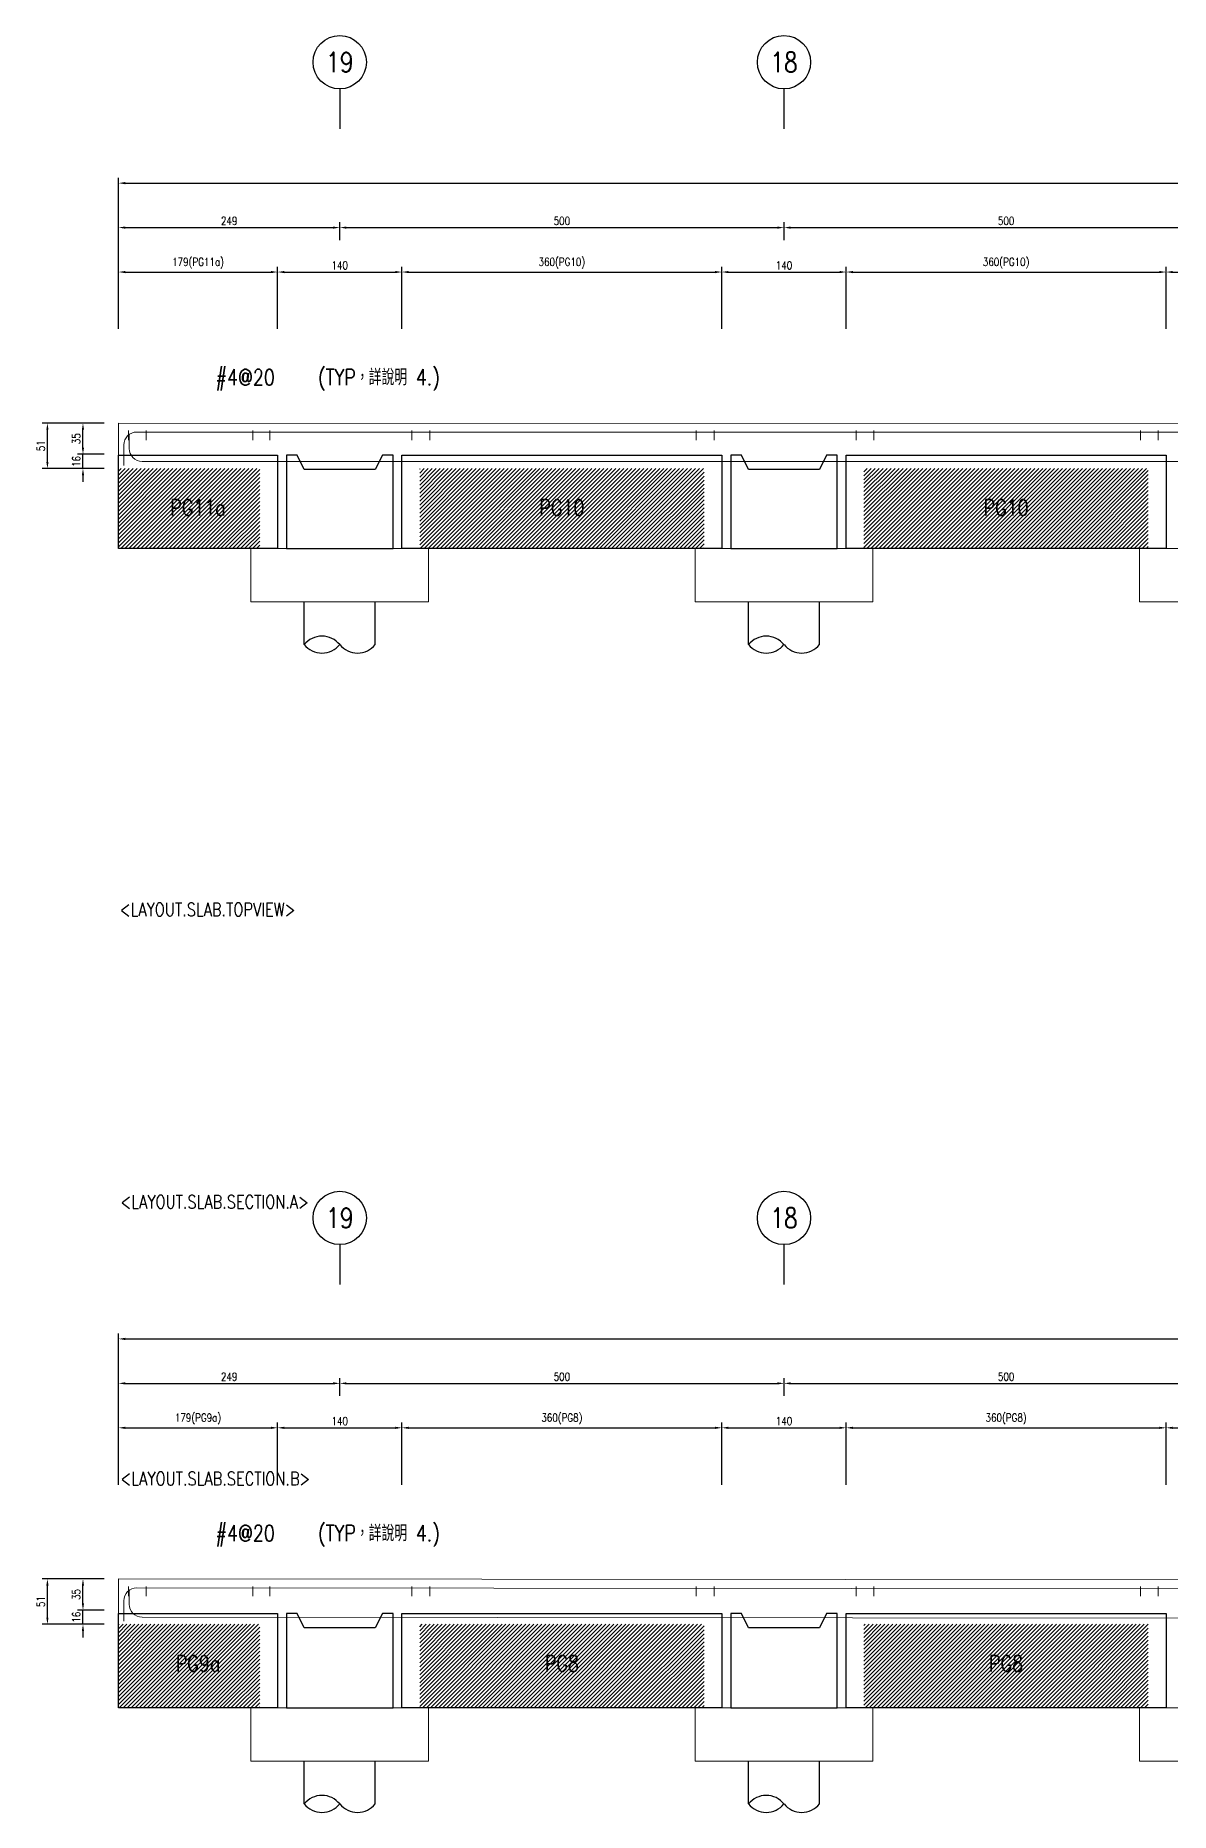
# Model space of a CAD drawing. Extents: x -4754 to 4976, y -19960 to 3841.
# Drawn here: x -359 to 919, y -10507 to -8509 of the extents above; entities that cross this region are included whole.
import ezdxf
from ezdxf.enums import TextEntityAlignment as Align

# ---------------------------------------------------------------- set-up
doc = ezdxf.new("R2010")
doc.units = 0
doc.header["$LTSCALE"] = 3
doc.layers.get('0').update_dxf_attribs({"linetype": 'CONTINUOUS'})
doc.layers.add('HB_0', color=7, linetype='CONTINUOUS', transparency=0.5)
for name, color, linetype in [('HB_DIM', 1, 'CONTINUOUS'), ('HB_TXT_CTEXT', 2, 'CONTINUOUS'), ('RCAD.PARM.Treatle', 2, 'CONTINUOUS'), ('鋼筋', 3, 'CONTINUOUS')]:
    doc.layers.add(name, color=color, linetype=linetype)
doc.styles.get("Standard").update_dxf_attribs({"font": 'ROMANS.shx', "width": 0.8, "bigfont": 'chineset.shx'})
doc.dimstyles.new('30', dxfattribs={"dimscale": 3, "dimtxt": 3, "dimasz": 2.5, "dimexe": 2, "dimexo": 2, "dimgap": 1, "dimtad": 1, "dimdsep": 46, "dimtxsty": 'Standard', "dimcen": 0, "dimclrd": 256, "dimclre": 256, "dimclrt": 2, "dimadec": 0, "dimazin": 0, "dimtfac": 1, "dimtix": 1, "dimtmove": 2, "dimatfit": 3, "dimfxl": 1, "dimtolj": 1, "dimtzin": 0, "dimarcsym": 0})

# ---------------------------------------------------------------- blocks, each defined once
blk = doc.blocks.new('pile_vertical_with_pilecap')
at = {"linetype": 'Continuous'}
for p, q in [((-40, -48.1), (-40, 0)), ((-40, -48.1), (-40, 0)), ((40, -48.1), (40, 0)), ((40, -48.1), (40, 0))]:
    blk.add_line(p, q, dxfattribs=at)
for centre, start, end in [((-20, -64.1), 38.718, 141.282), ((-20, -64.1), 38.718, 141.282), ((-20, -32), 218.718, 321.282), ((-20, -32), 218.718, 321.282), ((20, -32), 218.718, 321.282), ((20, -32), 218.718, 321.282)]:
    blk.add_arc(centre, 25.6, start, end, dxfattribs=at)
blk = doc.blocks.new('line_guide')
at = {"color": 4, "linetype": 'Continuous'}
blk.add_line((0, 0), (0, -45), dxfattribs=at)
blk.add_circle((0, 30), 30, dxfattribs=at)
at = {"color": 4, "linetype": 'Continuous', "width": 0.8}
blk.add_attdef('A', text='', height=22.5, dxfattribs=at).set_placement((0, 30), align=Align.MIDDLE)
blk = doc.blocks.new('*D105')
at = {"layer": 'HB_DIM', "linetype": 'Continuous', "lineweight": -2}
for p, q in [((-265.4, -8838.8), (-265.4, -8768.8)), ((-86.4, -8838.8), (-86.4, -8768.8)), ((-257.9, -8774.8), (-93.9, -8774.8))]:
    blk.add_line(p, q, dxfattribs=at)
at = {"layer": 'HB_DIM'}
for points in [[(-257.9, -8773.6), (-257.9, -8776.1), (-265.4, -8774.8)], [(-93.9, -8776.1), (-93.9, -8773.6), (-86.4, -8774.8)]]:
    blk.add_solid(points, dxfattribs=at)
at = {"layer": 'HB_DIM', "color": 2, "linetype": 'Continuous', "insert": (-175.9, -8764.9), "char_height": 9, "attachment_point": 5, "rotation": 0}
blk.add_mtext('\\A1;179(PG11a)', dxfattribs=at)
blk = doc.blocks.new('*D106')
at = {"layer": 'HB_DIM', "linetype": 'Continuous', "lineweight": -2}
for p, q in [((-86.4, -8838.8), (-86.4, -8768.8)), ((53.6, -8838.8), (53.6, -8768.8)), ((-78.9, -8774.8), (46.1, -8774.8))]:
    blk.add_line(p, q, dxfattribs=at)
at = {"layer": 'HB_DIM'}
for points in [[(-78.9, -8773.6), (-78.9, -8776.1), (-86.4, -8774.8)], [(46.1, -8776.1), (46.1, -8773.6), (53.6, -8774.8)]]:
    blk.add_solid(points, dxfattribs=at)
at = {"layer": 'HB_DIM', "color": 2, "linetype": 'Continuous', "insert": (-16.4, -8767.3), "char_height": 9, "attachment_point": 5, "rotation": 0}
blk.add_mtext('\\A1;140', dxfattribs=at)
blk = doc.blocks.new('*D107')
at = {"layer": 'HB_DIM', "linetype": 'Continuous', "lineweight": -2}
for p, q in [((53.6, -8838.8), (53.6, -8768.8)), ((413.6, -8838.8), (413.6, -8768.8)), ((61.1, -8774.8), (406.1, -8774.8))]:
    blk.add_line(p, q, dxfattribs=at)
at = {"layer": 'HB_DIM'}
for points in [[(61.1, -8773.6), (61.1, -8776.1), (53.6, -8774.8)], [(406.1, -8776.1), (406.1, -8773.6), (413.6, -8774.8)]]:
    blk.add_solid(points, dxfattribs=at)
at = {"layer": 'HB_DIM', "color": 2, "linetype": 'Continuous', "insert": (233.6, -8764.9), "char_height": 9, "attachment_point": 5, "rotation": 0}
blk.add_mtext('\\A1;360(PG10)', dxfattribs=at)
blk = doc.blocks.new('*D108')
at = {"layer": 'HB_DIM', "linetype": 'Continuous', "lineweight": -2}
for p, q in [((413.6, -8838.8), (413.6, -8768.8)), ((553.6, -8838.8), (553.6, -8768.8)), ((421.1, -8774.8), (546.1, -8774.8))]:
    blk.add_line(p, q, dxfattribs=at)
at = {"layer": 'HB_DIM'}
for points in [[(421.1, -8773.6), (421.1, -8776.1), (413.6, -8774.8)], [(546.1, -8776.1), (546.1, -8773.6), (553.6, -8774.8)]]:
    blk.add_solid(points, dxfattribs=at)
at = {"layer": 'HB_DIM', "color": 2, "linetype": 'Continuous', "insert": (483.6, -8767.3), "char_height": 9, "attachment_point": 5, "rotation": 0}
blk.add_mtext('\\A1;140', dxfattribs=at)
blk = doc.blocks.new('*D109')
at = {"layer": 'HB_DIM', "linetype": 'Continuous', "lineweight": -2}
for p, q in [((553.6, -8838.8), (553.6, -8768.8)), ((913.6, -8838.8), (913.6, -8768.8)), ((561.1, -8774.8), (906.1, -8774.8))]:
    blk.add_line(p, q, dxfattribs=at)
at = {"layer": 'HB_DIM'}
for points in [[(561.1, -8773.6), (561.1, -8776.1), (553.6, -8774.8)], [(906.1, -8776.1), (906.1, -8773.6), (913.6, -8774.8)]]:
    blk.add_solid(points, dxfattribs=at)
at = {"layer": 'HB_DIM', "color": 2, "linetype": 'Continuous', "insert": (733.6, -8764.9), "char_height": 9, "attachment_point": 5, "rotation": 0}
blk.add_mtext('\\A1;360(PG10)', dxfattribs=at)
blk = doc.blocks.new('*D110')
at = {"layer": 'HB_DIM', "linetype": 'Continuous', "lineweight": -2}
for p, q in [((913.6, -8838.8), (913.6, -8768.8)), ((1053.6, -8838.8), (1053.6, -8768.8)), ((921.1, -8774.8), (1046.1, -8774.8))]:
    blk.add_line(p, q, dxfattribs=at)
at = {"layer": 'HB_DIM'}
for points in [[(921.1, -8773.6), (921.1, -8776.1), (913.6, -8774.8)], [(1046.1, -8776.1), (1046.1, -8773.6), (1053.6, -8774.8)]]:
    blk.add_solid(points, dxfattribs=at)
at = {"layer": 'HB_DIM', "color": 2, "linetype": 'Continuous', "insert": (983.6, -8767.3), "char_height": 9, "attachment_point": 5, "rotation": 0}
blk.add_mtext('\\A1;140', dxfattribs=at)
blk = doc.blocks.new('*D124')
at = {"layer": 'HB_DIM', "linetype": 'Continuous', "lineweight": -2}
for p, q in [((-305.4, -8972.3), (-305.4, -8964.8)), ((-281.4, -8979.8), (-311.4, -8979.8)), ((-305.4, -8995.8), (-305.4, -8979.8)), ((-281.4, -8995.8), (-311.4, -8995.8)), ((-305.4, -9003.3), (-305.4, -9010.8))]:
    blk.add_line(p, q, dxfattribs=at)
at = {"layer": 'HB_DIM'}
for points in [[(-306.7, -8972.3), (-304.2, -8972.3), (-305.4, -8979.8)], [(-304.2, -9003.3), (-306.7, -9003.3), (-305.4, -8995.8)]]:
    blk.add_solid(points, dxfattribs=at)
at = {"layer": 'HB_DIM', "color": 2, "linetype": 'Continuous', "insert": (-312.9, -8987.8), "char_height": 9, "attachment_point": 5, "rotation": 90}
blk.add_mtext('\\A1;16', dxfattribs=at)
blk = doc.blocks.new('*D125')
at = {"layer": 'HB_DIM', "linetype": 'Continuous', "lineweight": -2}
for p, q in [((-281.4, -8944.8), (-311.4, -8944.8)), ((-305.4, -8972.3), (-305.4, -8952.3)), ((-281.4, -8979.8), (-311.4, -8979.8))]:
    blk.add_line(p, q, dxfattribs=at)
at = {"layer": 'HB_DIM'}
for points in [[(-304.2, -8952.3), (-306.7, -8952.3), (-305.4, -8944.8)], [(-306.7, -8972.3), (-304.2, -8972.3), (-305.4, -8979.8)]]:
    blk.add_solid(points, dxfattribs=at)
at = {"layer": 'HB_DIM', "color": 2, "linetype": 'Continuous', "insert": (-312.9, -8962.3), "char_height": 9, "attachment_point": 5, "rotation": 90}
blk.add_mtext('\\A1;35', dxfattribs=at)
blk = doc.blocks.new('*D126')
at = {"layer": 'HB_DIM', "linetype": 'Continuous', "lineweight": -2}
for p, q in [((-265.4, -8838.8), (-265.4, -8668.8)), ((4232.6, -8839.8), (4232.6, -8668.8)), ((-257.9, -8674.8), (4225.1, -8674.8))]:
    blk.add_line(p, q, dxfattribs=at)
at = {"layer": 'HB_DIM'}
for points in [[(-257.9, -8673.6), (-257.9, -8676.1), (-265.4, -8674.8)], [(4225.1, -8676.1), (4225.1, -8673.6), (4232.6, -8674.8)]]:
    blk.add_solid(points, dxfattribs=at)
at = {"layer": 'HB_DIM', "color": 2, "linetype": 'Continuous', "insert": (1983.6, -8667.3), "char_height": 9, "attachment_point": 5, "rotation": 0}
blk.add_mtext('\\A1;4498', dxfattribs=at)
blk = doc.blocks.new('*D127')
at = {"layer": 'HB_DIM', "linetype": 'Continuous', "lineweight": -2}
for p, q in [((-265.4, -8838.8), (-265.4, -8718.8)), ((-257.9, -8724.8), (-23.9, -8724.8)), ((-16.4, -8738.8), (-16.4, -8718.8))]:
    blk.add_line(p, q, dxfattribs=at)
at = {"layer": 'HB_DIM'}
for points in [[(-257.9, -8723.6), (-257.9, -8726.1), (-265.4, -8724.8)], [(-23.9, -8726.1), (-23.9, -8723.6), (-16.4, -8724.8)]]:
    blk.add_solid(points, dxfattribs=at)
at = {"layer": 'HB_DIM', "color": 2, "linetype": 'Continuous', "insert": (-140.9, -8717.3), "char_height": 9, "attachment_point": 5, "rotation": 0}
blk.add_mtext('\\A1;249', dxfattribs=at)
blk = doc.blocks.new('*D128')
at = {"layer": 'HB_DIM', "linetype": 'Continuous', "lineweight": -2}
for p, q in [((-16.4, -8738.8), (-16.4, -8718.8)), ((-8.9, -8724.8), (476.1, -8724.8)), ((483.6, -8738.8), (483.6, -8718.8))]:
    blk.add_line(p, q, dxfattribs=at)
at = {"layer": 'HB_DIM'}
for points in [[(-8.9, -8723.6), (-8.9, -8726.1), (-16.4, -8724.8)], [(476.1, -8726.1), (476.1, -8723.6), (483.6, -8724.8)]]:
    blk.add_solid(points, dxfattribs=at)
at = {"layer": 'HB_DIM', "color": 2, "linetype": 'Continuous', "insert": (233.6, -8717.3), "char_height": 9, "attachment_point": 5, "rotation": 0}
blk.add_mtext('\\A1;500', dxfattribs=at)
blk = doc.blocks.new('*D129')
at = {"layer": 'HB_DIM', "linetype": 'Continuous', "lineweight": -2}
for p, q in [((483.6, -8738.8), (483.6, -8718.8)), ((491.1, -8724.8), (976.1, -8724.8)), ((983.6, -8738.8), (983.6, -8718.8))]:
    blk.add_line(p, q, dxfattribs=at)
at = {"layer": 'HB_DIM'}
for points in [[(491.1, -8723.6), (491.1, -8726.1), (483.6, -8724.8)], [(976.1, -8726.1), (976.1, -8723.6), (983.6, -8724.8)]]:
    blk.add_solid(points, dxfattribs=at)
at = {"layer": 'HB_DIM', "color": 2, "linetype": 'Continuous', "insert": (733.6, -8717.3), "char_height": 9, "attachment_point": 5, "rotation": 0}
blk.add_mtext('\\A1;500', dxfattribs=at)
blk = doc.blocks.new('*D137')
at = {"layer": 'HB_DIM', "linetype": 'Continuous', "lineweight": -2}
for p, q in [((-281.4, -8944.8), (-351.4, -8944.8)), ((-345.4, -8988.3), (-345.4, -8952.3)), ((-281.4, -8995.8), (-351.4, -8995.8))]:
    blk.add_line(p, q, dxfattribs=at)
at = {"layer": 'HB_DIM'}
for points in [[(-344.2, -8952.3), (-346.7, -8952.3), (-345.4, -8944.8)], [(-346.7, -8988.3), (-344.2, -8988.3), (-345.4, -8995.8)]]:
    blk.add_solid(points, dxfattribs=at)
at = {"layer": 'HB_DIM', "color": 2, "linetype": 'Continuous', "insert": (-352.9, -8970.3), "char_height": 9, "attachment_point": 5, "rotation": 90}
blk.add_mtext('\\A1;51', dxfattribs=at)
blk = doc.blocks.new('*D138')
at = {"layer": 'HB_DIM', "linetype": 'Continuous', "lineweight": -2}
for p, q in [((-265.4, -10138.8), (-265.4, -10068.8)), ((-86.4, -10138.8), (-86.4, -10068.8)), ((-257.9, -10074.8), (-93.9, -10074.8))]:
    blk.add_line(p, q, dxfattribs=at)
at = {"layer": 'HB_DIM'}
for points in [[(-257.9, -10073.6), (-257.9, -10076.1), (-265.4, -10074.8)], [(-93.9, -10076.1), (-93.9, -10073.6), (-86.4, -10074.8)]]:
    blk.add_solid(points, dxfattribs=at)
at = {"layer": 'HB_DIM', "color": 2, "linetype": 'Continuous', "insert": (-175.9, -10064.9), "char_height": 9, "attachment_point": 5, "rotation": 0}
blk.add_mtext('\\A1;179(PG9a)', dxfattribs=at)
blk = doc.blocks.new('*D139')
at = {"layer": 'HB_DIM', "linetype": 'Continuous', "lineweight": -2}
for p, q in [((-86.4, -10138.8), (-86.4, -10068.8)), ((53.6, -10138.8), (53.6, -10068.8)), ((-78.9, -10074.8), (46.1, -10074.8))]:
    blk.add_line(p, q, dxfattribs=at)
at = {"layer": 'HB_DIM'}
for points in [[(-78.9, -10073.6), (-78.9, -10076.1), (-86.4, -10074.8)], [(46.1, -10076.1), (46.1, -10073.6), (53.6, -10074.8)]]:
    blk.add_solid(points, dxfattribs=at)
at = {"layer": 'HB_DIM', "color": 2, "linetype": 'Continuous', "insert": (-16.4, -10067.3), "char_height": 9, "attachment_point": 5, "rotation": 0}
blk.add_mtext('\\A1;140', dxfattribs=at)
blk = doc.blocks.new('*D140')
at = {"layer": 'HB_DIM', "linetype": 'Continuous', "lineweight": -2}
for p, q in [((53.6, -10138.8), (53.6, -10068.8)), ((413.6, -10138.8), (413.6, -10068.8)), ((61.1, -10074.8), (406.1, -10074.8))]:
    blk.add_line(p, q, dxfattribs=at)
at = {"layer": 'HB_DIM'}
for points in [[(61.1, -10073.6), (61.1, -10076.1), (53.6, -10074.8)], [(406.1, -10076.1), (406.1, -10073.6), (413.6, -10074.8)]]:
    blk.add_solid(points, dxfattribs=at)
at = {"layer": 'HB_DIM', "color": 2, "linetype": 'Continuous', "insert": (233.6, -10064.9), "char_height": 9, "attachment_point": 5, "rotation": 0}
blk.add_mtext('\\A1;360(PG8)', dxfattribs=at)
blk = doc.blocks.new('*D141')
at = {"layer": 'HB_DIM', "linetype": 'Continuous', "lineweight": -2}
for p, q in [((413.6, -10138.8), (413.6, -10068.8)), ((553.6, -10138.8), (553.6, -10068.8)), ((421.1, -10074.8), (546.1, -10074.8))]:
    blk.add_line(p, q, dxfattribs=at)
at = {"layer": 'HB_DIM'}
for points in [[(421.1, -10073.6), (421.1, -10076.1), (413.6, -10074.8)], [(546.1, -10076.1), (546.1, -10073.6), (553.6, -10074.8)]]:
    blk.add_solid(points, dxfattribs=at)
at = {"layer": 'HB_DIM', "color": 2, "linetype": 'Continuous', "insert": (483.6, -10067.3), "char_height": 9, "attachment_point": 5, "rotation": 0}
blk.add_mtext('\\A1;140', dxfattribs=at)
blk = doc.blocks.new('*D142')
at = {"layer": 'HB_DIM', "linetype": 'Continuous', "lineweight": -2}
for p, q in [((553.6, -10138.8), (553.6, -10068.8)), ((913.6, -10138.8), (913.6, -10068.8)), ((561.1, -10074.8), (906.1, -10074.8))]:
    blk.add_line(p, q, dxfattribs=at)
at = {"layer": 'HB_DIM'}
for points in [[(561.1, -10073.6), (561.1, -10076.1), (553.6, -10074.8)], [(906.1, -10076.1), (906.1, -10073.6), (913.6, -10074.8)]]:
    blk.add_solid(points, dxfattribs=at)
at = {"layer": 'HB_DIM', "color": 2, "linetype": 'Continuous', "insert": (733.6, -10064.9), "char_height": 9, "attachment_point": 5, "rotation": 0}
blk.add_mtext('\\A1;360(PG8)', dxfattribs=at)
blk = doc.blocks.new('*D143')
at = {"layer": 'HB_DIM', "linetype": 'Continuous', "lineweight": -2}
for p, q in [((913.6, -10138.8), (913.6, -10068.8)), ((1053.6, -10138.8), (1053.6, -10068.8)), ((921.1, -10074.8), (1046.1, -10074.8))]:
    blk.add_line(p, q, dxfattribs=at)
at = {"layer": 'HB_DIM'}
for points in [[(921.1, -10073.6), (921.1, -10076.1), (913.6, -10074.8)], [(1046.1, -10076.1), (1046.1, -10073.6), (1053.6, -10074.8)]]:
    blk.add_solid(points, dxfattribs=at)
at = {"layer": 'HB_DIM', "color": 2, "linetype": 'Continuous', "insert": (983.6, -10067.3), "char_height": 9, "attachment_point": 5, "rotation": 0}
blk.add_mtext('\\A1;140', dxfattribs=at)
blk = doc.blocks.new('*D157')
at = {"layer": 'HB_DIM', "linetype": 'Continuous', "lineweight": -2}
for p, q in [((-305.4, -10272.3), (-305.4, -10264.8)), ((-281.4, -10279.8), (-311.4, -10279.8)), ((-305.4, -10295.8), (-305.4, -10279.8)), ((-281.4, -10295.8), (-311.4, -10295.8)), ((-305.4, -10303.3), (-305.4, -10310.8))]:
    blk.add_line(p, q, dxfattribs=at)
at = {"layer": 'HB_DIM'}
for points in [[(-306.7, -10272.3), (-304.2, -10272.3), (-305.4, -10279.8)], [(-304.2, -10303.3), (-306.7, -10303.3), (-305.4, -10295.8)]]:
    blk.add_solid(points, dxfattribs=at)
at = {"layer": 'HB_DIM', "color": 2, "linetype": 'Continuous', "insert": (-312.9, -10287.8), "char_height": 9, "attachment_point": 5, "rotation": 90}
blk.add_mtext('\\A1;16', dxfattribs=at)
blk = doc.blocks.new('*D158')
at = {"layer": 'HB_DIM', "linetype": 'Continuous', "lineweight": -2}
for p, q in [((-281.4, -10244.8), (-311.4, -10244.8)), ((-305.4, -10272.3), (-305.4, -10252.3)), ((-281.4, -10279.8), (-311.4, -10279.8))]:
    blk.add_line(p, q, dxfattribs=at)
at = {"layer": 'HB_DIM'}
for points in [[(-304.2, -10252.3), (-306.7, -10252.3), (-305.4, -10244.8)], [(-306.7, -10272.3), (-304.2, -10272.3), (-305.4, -10279.8)]]:
    blk.add_solid(points, dxfattribs=at)
at = {"layer": 'HB_DIM', "color": 2, "linetype": 'Continuous', "insert": (-312.9, -10262.3), "char_height": 9, "attachment_point": 5, "rotation": 90}
blk.add_mtext('\\A1;35', dxfattribs=at)
blk = doc.blocks.new('*D159')
at = {"layer": 'HB_DIM', "linetype": 'Continuous', "lineweight": -2}
for p, q in [((-265.4, -10138.8), (-265.4, -9968.8)), ((4232.6, -10142.8), (4232.6, -9968.8)), ((-257.9, -9974.8), (4225.1, -9974.8))]:
    blk.add_line(p, q, dxfattribs=at)
at = {"layer": 'HB_DIM'}
for points in [[(-257.9, -9973.6), (-257.9, -9976.1), (-265.4, -9974.8)], [(4225.1, -9976.1), (4225.1, -9973.6), (4232.6, -9974.8)]]:
    blk.add_solid(points, dxfattribs=at)
at = {"layer": 'HB_DIM', "color": 2, "linetype": 'Continuous', "insert": (1983.6, -9967.3), "char_height": 9, "attachment_point": 5, "rotation": 0}
blk.add_mtext('\\A1;4498', dxfattribs=at)
blk = doc.blocks.new('*D160')
at = {"layer": 'HB_DIM', "linetype": 'Continuous', "lineweight": -2}
for p, q in [((-265.4, -10138.8), (-265.4, -10018.8)), ((-257.9, -10024.8), (-23.9, -10024.8)), ((-16.4, -10038.8), (-16.4, -10018.8))]:
    blk.add_line(p, q, dxfattribs=at)
at = {"layer": 'HB_DIM'}
for points in [[(-257.9, -10023.6), (-257.9, -10026.1), (-265.4, -10024.8)], [(-23.9, -10026.1), (-23.9, -10023.6), (-16.4, -10024.8)]]:
    blk.add_solid(points, dxfattribs=at)
at = {"layer": 'HB_DIM', "color": 2, "linetype": 'Continuous', "insert": (-140.9, -10017.3), "char_height": 9, "attachment_point": 5, "rotation": 0}
blk.add_mtext('\\A1;249', dxfattribs=at)
blk = doc.blocks.new('*D161')
at = {"layer": 'HB_DIM', "linetype": 'Continuous', "lineweight": -2}
for p, q in [((-16.4, -10038.8), (-16.4, -10018.8)), ((-8.9, -10024.8), (476.1, -10024.8)), ((483.6, -10038.8), (483.6, -10018.8))]:
    blk.add_line(p, q, dxfattribs=at)
at = {"layer": 'HB_DIM'}
for points in [[(-8.9, -10023.6), (-8.9, -10026.1), (-16.4, -10024.8)], [(476.1, -10026.1), (476.1, -10023.6), (483.6, -10024.8)]]:
    blk.add_solid(points, dxfattribs=at)
at = {"layer": 'HB_DIM', "color": 2, "linetype": 'Continuous', "insert": (233.6, -10017.3), "char_height": 9, "attachment_point": 5, "rotation": 0}
blk.add_mtext('\\A1;500', dxfattribs=at)
blk = doc.blocks.new('*D162')
at = {"layer": 'HB_DIM', "linetype": 'Continuous', "lineweight": -2}
for p, q in [((483.6, -10038.8), (483.6, -10018.8)), ((491.1, -10024.8), (976.1, -10024.8)), ((983.6, -10038.8), (983.6, -10018.8))]:
    blk.add_line(p, q, dxfattribs=at)
at = {"layer": 'HB_DIM'}
for points in [[(491.1, -10023.6), (491.1, -10026.1), (483.6, -10024.8)], [(976.1, -10026.1), (976.1, -10023.6), (983.6, -10024.8)]]:
    blk.add_solid(points, dxfattribs=at)
at = {"layer": 'HB_DIM', "color": 2, "linetype": 'Continuous', "insert": (733.6, -10017.3), "char_height": 9, "attachment_point": 5, "rotation": 0}
blk.add_mtext('\\A1;500', dxfattribs=at)
blk = doc.blocks.new('*D170')
at = {"layer": 'HB_DIM', "linetype": 'Continuous', "lineweight": -2}
for p, q in [((-281.4, -10244.8), (-351.4, -10244.8)), ((-345.4, -10288.3), (-345.4, -10252.3)), ((-281.4, -10295.8), (-351.4, -10295.8))]:
    blk.add_line(p, q, dxfattribs=at)
at = {"layer": 'HB_DIM'}
for points in [[(-344.2, -10252.3), (-346.7, -10252.3), (-345.4, -10244.8)], [(-346.7, -10288.3), (-344.2, -10288.3), (-345.4, -10295.8)]]:
    blk.add_solid(points, dxfattribs=at)
at = {"layer": 'HB_DIM', "color": 2, "linetype": 'Continuous', "insert": (-352.9, -10270.3), "char_height": 9, "attachment_point": 5, "rotation": 90}
blk.add_mtext('\\A1;51', dxfattribs=at)

msp = doc.modelspace()

# ---------------------------------------------------------------- hatches: boundary and pattern name
at = {"layer": 'HB_0', "linetype": 'Continuous'}
h = msp.add_hatch(dxfattribs=at)
h.set_pattern_fill('ANSI31', color=256, style=0)
h.paths.add_polyline_path([(-265.427, -8995.802), (-106.427, -8995.802), (-106.427, -9085.802), (-265.427, -9085.802)], flags=17)
h = msp.add_hatch(dxfattribs=at)
h.set_pattern_fill('ANSI31', color=256, style=0)
h.paths.add_polyline_path([(73.573, -8995.802), (393.573, -8995.802), (393.573, -9085.802), (73.573, -9085.802)], flags=17)
h = msp.add_hatch(dxfattribs=at)
h.set_pattern_fill('ANSI31', color=256, style=0)
h.paths.add_polyline_path([(573.573, -8995.802), (893.573, -8995.802), (893.573, -9085.802), (573.573, -9085.802)], flags=17)
h = msp.add_hatch(dxfattribs=at)
h.set_pattern_fill('ANSI31', color=256, style=0)
h.paths.add_polyline_path([(-265.427, -10295.802), (-106.427, -10295.802), (-106.427, -10389.802), (-265.427, -10389.802)], flags=17)
h = msp.add_hatch(dxfattribs=at)
h.set_pattern_fill('ANSI31', color=256, style=0)
h.paths.add_polyline_path([(73.573, -10295.802), (393.573, -10295.802), (393.573, -10389.802), (73.573, -10389.802)], flags=17)
h = msp.add_hatch(dxfattribs=at)
h.set_pattern_fill('ANSI31', color=256, style=0)
h.paths.add_polyline_path([(573.573, -10295.802), (893.573, -10295.802), (893.573, -10389.802), (573.573, -10389.802)], flags=17)

# ---------------------------------------------------------------- linework, layer by layer
at = {"layer": 'HB_0', "lineweight": 5}
for points in [[(-265.427, -9085.802), (-265.427, -8944.802), (4232.573, -8945.802), (4232.573, -9036.802), (4192.573, -9036.802), (4192.573, -9085.802), (-265.427, -9085.802)], [(-265.427, -10389.802), (-265.427, -10244.802), (4232.573, -10248.802), (4232.573, -10339.802), (4192.573, -10339.802), (4192.573, -10389.802), (-265.427, -10389.802)]]:
    msp.add_lwpolyline(points, dxfattribs=at)
at = {"layer": 'HB_0', "color": 1, "linetype": 'Continuous'}
for points in [[(-265.427, -8980.802), (-106.427, -8980.802), (-86.427, -8980.802), (-86.427, -9085.802), (-106.427, -9085.802), (-265.427, -9085.802), (-265.427, -8980.802)], [(43.573, -9085.802), (43.573, -8980.802), (31.573, -8980.802), (23.573, -8996.802), (-56.427, -8996.802), (-64.427, -8980.802), (-76.427, -8980.802), (-76.427, -9085.802), (43.573, -9085.802)], [(53.573, -8980.802), (73.573, -8980.802), (393.573, -8980.802), (413.573, -8980.802), (413.573, -9085.802), (393.573, -9085.802), (73.573, -9085.802), (53.573, -9085.802), (53.573, -8980.802)], [(543.573, -9085.802), (543.573, -8980.802), (531.573, -8980.802), (523.573, -8996.802), (443.573, -8996.802), (435.573, -8980.802), (423.573, -8980.802), (423.573, -9085.802), (543.573, -9085.802)], [(553.573, -8980.802), (573.573, -8980.802), (893.573, -8980.802), (913.573, -8980.802), (913.573, -9085.802), (893.573, -9085.802), (573.573, -9085.802), (553.573, -9085.802), (553.573, -8980.802)], [(-265.427, -10283.802), (-106.427, -10283.802), (-86.427, -10283.802), (-86.427, -10389.802), (-106.427, -10389.802), (-265.427, -10389.802), (-265.427, -10283.802)], [(43.573, -10389.802), (43.573, -10283.802), (31.573, -10283.802), (23.573, -10299.802), (-56.427, -10299.802), (-64.427, -10283.802), (-76.427, -10283.802), (-76.427, -10389.802), (43.573, -10389.802)], [(53.573, -10283.802), (73.573, -10283.802), (393.573, -10283.802), (413.573, -10283.802), (413.573, -10389.802), (393.573, -10389.802), (73.573, -10389.802), (53.573, -10389.802), (53.573, -10283.802)], [(543.573, -10389.802), (543.573, -10283.802), (531.573, -10283.802), (523.573, -10299.802), (443.573, -10299.802), (435.573, -10283.802), (423.573, -10283.802), (423.573, -10389.802), (543.573, -10389.802)], [(553.573, -10283.802), (573.573, -10283.802), (893.573, -10283.802), (913.573, -10283.802), (913.573, -10389.802), (893.573, -10389.802), (573.573, -10389.802), (553.573, -10389.802), (553.573, -10283.802)]]:
    msp.add_lwpolyline(points, dxfattribs=at)
at = {"layer": 'HB_0', "lineweight": 5}
for points in [[(-116.427, -9145.802, -160), (83.573, -9145.802, -160), (83.573, -9085.802, -160), (-116.427, -9085.802, -160), (-116.427, -9145.802, -160)], [(383.573, -9145.802, -160), (583.573, -9145.802, -160), (583.573, -9085.802, -160), (383.573, -9085.802, -160), (383.573, -9145.802, -160)], [(883.573, -9145.802, -160), (1083.573, -9145.802, -160), (1083.573, -9085.802, -160), (883.573, -9085.802, -160), (883.573, -9145.802, -160)], [(-116.427, -10449.802, -325), (83.573, -10449.802, -325), (83.573, -10389.802, -325), (-116.427, -10389.802, -325), (-116.427, -10449.802, -325)], [(383.573, -10449.802, -325), (583.573, -10449.802, -325), (583.573, -10389.802, -325), (383.573, -10389.802, -325), (383.573, -10449.802, -325)], [(883.573, -10449.802, -325), (1083.573, -10449.802, -325), (1083.573, -10389.802, -325), (883.573, -10389.802, -325), (883.573, -10449.802, -325)]]:
    msp.add_polyline3d(points, dxfattribs=at)
at = {"layer": 'HB_DIM', "color": 1, "linetype": 'Continuous'}
for points in [[(-234.157, -8953.212, 0, 1.25, 0), (-224.157, -8943.212, 0, 0, 0), (-174.157, -8893.212, 0, 0, 0), (-156.157, -8893.212, 0, 0, 0)], [(-234.157, -10253.372, 0, 1.25, 0), (-224.157, -10243.372, 0, 0, 0), (-174.157, -10193.372, 0, 0, 0), (-156.157, -10193.372, 0, 0, 0)]]:
    msp.add_lwpolyline(points, format="xyseb", dxfattribs=at)
at = {"layer": '鋼筋', "lineweight": 5}
for p, q in [((-254.157, -8953.212, -36.23), (-254.157, -8953.212, 36.23)), ((-234.157, -8953.212, -36.23), (-234.157, -8953.212, 36.23)), ((-114.157, -8953.212, -36.23), (-114.157, -8953.212, 36.23)), ((-95.157, -8953.212, -36.23), (-95.157, -8953.212, 36.23)), ((64.843, -8953.212, -36.23), (64.843, -8953.212, 36.23)), ((84.843, -8953.212, -36.23), (84.843, -8953.212, 36.23)), ((384.843, -8953.212, -36.23), (384.843, -8953.212, 36.23)), ((404.843, -8953.212, -36.23), (404.843, -8953.212, 36.23)), ((564.843, -8953.212, -36.23), (564.843, -8953.212, 36.23)), ((584.843, -8953.212, -36.23), (584.843, -8953.212, 36.23)), ((884.843, -8953.212, -36.23), (884.843, -8953.212, 36.23)), ((904.843, -8953.212, -36.23), (904.843, -8953.212, 36.23)), ((-259.437, -8992.413, -37.12), (-259.432, -8969.293, -37.12)), ((-259.437, -8992.413, -24.747), (-259.432, -8969.293, -24.747)), ((-259.437, -8992.413, -12.373), (-259.432, -8969.293, -12.373)), ((-259.437, -8992.413), (-259.432, -8969.293)), ((-259.437, -8992.413, 12.373), (-259.432, -8969.293, 12.373)), ((-259.437, -8992.413, 24.747), (-259.432, -8969.293, 24.747)), ((-259.437, -8992.413, 37.12), (-259.432, -8969.293, 37.12)), ((-254.157, -8956.387, 39.405), (-254.157, -8964.007, 39.405)), ((-254.157, -8964.02, -33.087), (-254.157, -8958.632, -38.475)), ((-253.418, -8956.694, -37.62), (-253.422, -8973.314, -37.62)), ((-253.418, -8956.694, -22.572), (-253.422, -8973.314, -22.572)), ((-253.418, -8956.694, -7.524), (-253.422, -8973.314, -7.524)), ((-253.418, -8956.694, 7.524), (-253.422, -8973.314, 7.524)), ((-253.418, -8956.694, 22.572), (-253.422, -8973.314, 22.572)), ((-253.418, -8956.694, 37.62), (-253.422, -8973.314, 37.62)), ((-244.939, -8954.806, -37.12), (4212.081, -8955.797, -37.12)), ((-244.939, -8954.806, -24.747), (4212.081, -8955.797, -24.747)), ((-244.939, -8954.806, -12.373), (4212.081, -8955.797, -12.373)), ((-244.939, -8954.806), (4212.081, -8955.797)), ((-244.939, -8954.806, 12.373), (4212.081, -8955.797, 12.373)), ((-244.939, -8954.806, 24.747), (4212.081, -8955.797, 24.747)), ((-244.939, -8954.806, 37.12), (4212.081, -8955.797, 37.12)), ((-234.157, -8956.387, 39.405), (-234.157, -8964.007, 39.405)), ((-234.157, -8964.02, -33.087), (-234.157, -8958.632, -38.475)), ((-114.157, -8956.387, 39.405), (-114.157, -8964.007, 39.405)), ((-114.157, -8964.02, -33.087), (-114.157, -8958.632, -38.475)), ((-95.157, -8956.387, 39.405), (-95.157, -8964.007, 39.405)), ((-95.157, -8964.02, -33.087), (-95.157, -8958.632, -38.475)), ((64.843, -8956.387, 39.405), (64.843, -8964.007, 39.405)), ((64.843, -8964.02, -33.087), (64.843, -8958.632, -38.475)), ((84.843, -8956.387, 39.405), (84.843, -8964.007, 39.405)), ((84.843, -8964.02, -33.087), (84.843, -8958.632, -38.475)), ((384.843, -8956.387, 39.405), (384.843, -8964.007, 39.405)), ((384.843, -8964.02, -33.087), (384.843, -8958.632, -38.475)), ((404.843, -8956.387, 39.405), (404.843, -8964.007, 39.405)), ((404.843, -8964.02, -33.087), (404.843, -8958.632, -38.475)), ((564.843, -8956.387, 39.405), (564.843, -8964.007, 39.405)), ((564.843, -8964.02, -33.087), (564.843, -8958.632, -38.475)), ((584.843, -8956.387, 39.405), (584.843, -8964.007, 39.405)), ((584.843, -8964.02, -33.087), (584.843, -8958.632, -38.475)), ((884.843, -8956.387, 39.405), (884.843, -8964.007, 39.405)), ((884.843, -8964.02, -33.087), (884.843, -8958.632, -38.475)), ((904.843, -8956.387, 39.405), (904.843, -8964.007, 39.405)), ((904.843, -8964.02, -33.087), (904.843, -8958.632, -38.475)), ((-238.935, -8987.807, -37.62), (4206.085, -8988.796, -37.62)), ((-238.935, -8987.807, -22.572), (4206.085, -8988.796, -22.572)), ((-238.935, -8987.807, -7.524), (4206.085, -8988.796, -7.524)), ((-238.935, -8987.807, 7.524), (4206.085, -8988.796, 7.524)), ((-238.935, -8987.807, 22.572), (4206.085, -8988.796, 22.572)), ((-238.935, -8987.807, 37.62), (4206.085, -8988.796, 37.62)), ((-259.469, -10292.417, -37.12), (-259.448, -10269.297, -37.12)), ((-259.469, -10292.417, -24.747), (-259.448, -10269.297, -24.747)), ((-259.469, -10292.417, -12.373), (-259.448, -10269.297, -12.373)), ((-259.469, -10292.417), (-259.448, -10269.297)), ((-259.469, -10292.417, 12.373), (-259.448, -10269.297, 12.373)), ((-259.469, -10292.417, 24.747), (-259.448, -10269.297, 24.747)), ((-259.469, -10292.417, 37.12), (-259.448, -10269.297, 37.12)), ((-254.157, -10253.372, -36.23), (-254.157, -10253.372, 36.23)), ((-254.157, -10256.547, 39.405), (-254.157, -10264.167, 39.405)), ((-254.157, -10264.18, -33.087), (-254.157, -10258.792, -38.475)), ((-253.392, -10256.702, -37.62), (-253.407, -10273.322, -37.62)), ((-253.392, -10256.702, -22.572), (-253.407, -10273.322, -22.572)), ((-253.392, -10256.702, -7.524), (-253.407, -10273.322, -7.524)), ((-253.392, -10256.702, 7.524), (-253.407, -10273.322, 7.524)), ((-253.392, -10256.702, 22.572), (-253.407, -10273.322, 22.572)), ((-253.392, -10256.702, 37.62), (-253.407, -10273.322, 37.62)), ((-244.946, -10254.82, -37.12), (4212.073, -10258.783, -37.12)), ((-244.946, -10254.82, -24.747), (4212.073, -10258.783, -24.747)), ((-244.946, -10254.82, -12.373), (4212.073, -10258.783, -12.373)), ((-244.946, -10254.82), (4212.073, -10258.783)), ((-244.946, -10254.82, 12.373), (4212.073, -10258.783, 12.373)), ((-244.946, -10254.82, 24.747), (4212.073, -10258.783, 24.747)), ((-244.946, -10254.82, 37.12), (4212.073, -10258.783, 37.12)), ((-234.157, -10253.372, -36.23), (-234.157, -10253.372, 36.23)), ((-234.157, -10256.547, 39.405), (-234.157, -10264.167, 39.405)), ((-234.157, -10264.18, -33.087), (-234.157, -10258.792, -38.475)), ((-114.157, -10253.372, -36.23), (-114.157, -10253.372, 36.23)), ((-114.157, -10256.547, 39.405), (-114.157, -10264.167, 39.405)), ((-114.157, -10264.18, -33.087), (-114.157, -10258.792, -38.475)), ((-95.157, -10253.372, -36.23), (-95.157, -10253.372, 36.23)), ((-95.157, -10256.547, 39.405), (-95.157, -10264.167, 39.405)), ((-95.157, -10264.18, -33.087), (-95.157, -10258.792, -38.475)), ((64.843, -10253.372, -36.23), (64.843, -10253.372, 36.23)), ((64.843, -10256.547, 39.405), (64.843, -10264.167, 39.405)), ((64.843, -10264.18, -33.087), (64.843, -10258.792, -38.475)), ((84.843, -10253.372, -36.23), (84.843, -10253.372, 36.23)), ((84.843, -10256.547, 39.405), (84.843, -10264.167, 39.405)), ((84.843, -10264.18, -33.087), (84.843, -10258.792, -38.475)), ((384.843, -10253.372, -36.23), (384.843, -10253.372, 36.23)), ((384.843, -10256.547, 39.405), (384.843, -10264.167, 39.405)), ((384.843, -10264.18, -33.087), (384.843, -10258.792, -38.475)), ((404.843, -10253.372, -36.23), (404.843, -10253.372, 36.23)), ((404.843, -10256.547, 39.405), (404.843, -10264.167, 39.405)), ((404.843, -10264.18, -33.087), (404.843, -10258.792, -38.475)), ((564.843, -10253.372, -36.23), (564.843, -10253.372, 36.23)), ((564.843, -10256.547, 39.405), (564.843, -10264.167, 39.405)), ((564.843, -10264.18, -33.087), (564.843, -10258.792, -38.475)), ((584.843, -10253.372, -36.23), (584.843, -10253.372, 36.23)), ((584.843, -10256.547, 39.405), (584.843, -10264.167, 39.405)), ((584.843, -10264.18, -33.087), (584.843, -10258.792, -38.475)), ((884.843, -10253.372, -36.23), (884.843, -10253.372, 36.23)), ((884.843, -10256.547, 39.405), (884.843, -10264.167, 39.405)), ((884.843, -10264.18, -33.087), (884.843, -10258.792, -38.475)), ((904.843, -10253.372, -36.23), (904.843, -10253.372, 36.23)), ((904.843, -10256.547, 39.405), (904.843, -10264.167, 39.405)), ((904.843, -10264.18, -33.087), (904.843, -10258.792, -38.475)), ((-238.93, -10287.825, -37.62), (4206.089, -10291.778, -37.62)), ((-238.93, -10287.825, -22.572), (4206.089, -10291.778, -22.572)), ((-238.93, -10287.825, -7.524), (4206.089, -10291.778, -7.524)), ((-238.93, -10287.825, 7.524), (4206.089, -10291.778, 7.524)), ((-238.93, -10287.825, 22.572), (4206.089, -10291.778, 22.572)), ((-238.93, -10287.825, 37.62), (4206.089, -10291.778, 37.62))]:
    msp.add_line(p, q, dxfattribs=at)
at = {"layer": '鋼筋', "lineweight": 5, "extrusion": (1, -3.67394e-16, 0)}
for centre, start, end in [((-8956.387, -36.23, -254.157), 225, 0), ((-8956.387, 36.23, -254.157), 0, 90), ((-8956.387, -36.23, -234.157), 225, 0), ((-8956.387, -36.23, -114.157), 225, 0), ((-8956.387, -36.23, -95.157), 225, 0), ((-8956.387, -36.23, 64.843), 225, 0), ((-8956.387, -36.23, 84.843), 225, 0), ((-8956.387, -36.23, 384.843), 225, 0), ((-8956.387, -36.23, 404.843), 225, 0), ((-8956.387, -36.23, 564.843), 225, 0), ((-8956.387, -36.23, 584.843), 225, 0), ((-8956.387, -36.23, 884.843), 225, 0), ((-8956.387, -36.23, 904.843), 225, 0)]:
    msp.add_arc(centre, 3.175, start, end, dxfattribs=at)
at = {"layer": '鋼筋', "lineweight": 5, "extrusion": (1, -3.67394e-16, -5.36563e-37)}
for centre in [(-8956.387, 36.23, -234.157), (-8956.387, 36.23, -114.157), (-8956.387, 36.23, -95.157), (-8956.387, 36.23, 64.843), (-8956.387, 36.23, 84.843), (-8956.387, 36.23, 384.843), (-8956.387, 36.23, 404.843), (-8956.387, 36.23, 564.843), (-8956.387, 36.23, 584.843), (-8956.387, 36.23, 884.843), (-8956.387, 36.23, 904.843)]:
    msp.add_arc(centre, 3.175, 0, 90, dxfattribs=at)
at = {"layer": '鋼筋', "lineweight": 5, "extrusion": (0, 0, -1)}
for centre, start, end in [((244.942, -8969.296, 37.12), 0.012738, 90.012738), ((244.942, -8969.296, 24.747), 0.012738, 90.012738), ((244.942, -8969.296, 12.373), 0.012738, 90.012738), ((244.942, -8969.296), 0.012738, 90.012738), ((244.942, -8969.296, -12.373), 0.012738, 90.012738), ((244.942, -8969.296, -24.747), 0.012738, 90.012738), ((244.942, -8969.296, -37.12), 0.012738, 90.012738), ((244.958, -10269.31, 37.12), 0.050952, 90.050952), ((244.958, -10269.31, 24.747), 0.050952, 90.050952), ((244.958, -10269.31, 12.373), 0.050952, 90.050952), ((244.958, -10269.31), 0.050952, 90.050952), ((244.958, -10269.31, -12.373), 0.050952, 90.050952), ((244.958, -10269.31, -24.747), 0.050952, 90.050952), ((244.958, -10269.31, -37.12), 0.050952, 90.050952)]:
    msp.add_arc(centre, 14.49, start, end, dxfattribs=at)
at = {"layer": '鋼筋', "lineweight": 5}
for centre, start, end in [((-238.932, -8973.317, -37.62), 179.987262, 269.987262), ((-238.932, -8973.317, -22.572), 179.987262, 269.987262), ((-238.932, -8973.317, -7.524), 179.987262, 269.987262), ((-238.932, -8973.317, 7.524), 179.987262, 269.987262), ((-238.932, -8973.317, 22.572), 179.987262, 269.987262), ((-238.932, -8973.317, 37.62), 179.987262, 269.987262), ((-238.917, -10273.335, -37.62), 179.949048, 269.949048), ((-238.917, -10273.335, -22.572), 179.949048, 269.949048), ((-238.917, -10273.335, -7.524), 179.949048, 269.949048), ((-238.917, -10273.335, 7.524), 179.949048, 269.949048), ((-238.917, -10273.335, 22.572), 179.949048, 269.949048), ((-238.917, -10273.335, 37.62), 179.949048, 269.949048)]:
    msp.add_arc(centre, 14.49, start, end, dxfattribs=at)
at = {"layer": '鋼筋', "lineweight": 5, "extrusion": (1, -3.67394e-16, -4.93038e-32)}
for centre in [(-10256.547, -36.23, -254.157), (-10256.547, -36.23, -234.157), (-10256.547, -36.23, -114.157), (-10256.547, -36.23, -95.157), (-10256.547, -36.23, 64.843), (-10256.547, -36.23, 84.843), (-10256.547, -36.23, 384.843), (-10256.547, -36.23, 404.843), (-10256.547, -36.23, 564.843), (-10256.547, -36.23, 584.843), (-10256.547, -36.23, 884.843), (-10256.547, -36.23, 904.843)]:
    msp.add_arc(centre, 3.175, 225, 0, dxfattribs=at)
at = {"layer": '鋼筋', "lineweight": 5, "extrusion": (1, -3.67394e-16, 2.4727e-36)}
for centre in [(-10256.547, 36.23, -254.157), (-10256.547, 36.23, -234.157), (-10256.547, 36.23, -114.157), (-10256.547, 36.23, -95.157), (-10256.547, 36.23, 64.843), (-10256.547, 36.23, 84.843), (-10256.547, 36.23, 384.843), (-10256.547, 36.23, 404.843), (-10256.547, 36.23, 564.843), (-10256.547, 36.23, 584.843), (-10256.547, 36.23, 884.843), (-10256.547, 36.23, 904.843)]:
    msp.add_arc(centre, 3.175, 0, 90, dxfattribs=at)

# ---------------------------------------------------------------- block references
at = {"layer": 'HB_0', "linetype": 'Continuous'}
for p, values in [((-16.427, -8568.802), {'A': '19'}), ((483.573, -8568.802), {'A': '18'}), ((-16.427, -9868.802), {'A': '19'}), ((483.573, -9868.802), {'A': '18'})]:
    msp.add_blockref('line_guide', p, dxfattribs=at).add_auto_attribs(values)
for p in [(-16.427, -9145.802, -160), (483.573, -9145.802, -160), (-16.427, -10449.802, -325), (483.573, -10449.802, -325)]:
    msp.add_blockref('pile_vertical_with_pilecap', p, dxfattribs=at)

# ---------------------------------------------------------------- texts
at = {"layer": 'HB_TXT_CTEXT', "linetype": 'Continuous', "width": 0.8}
for p in [(-156.157, -8893.212, -36.23), (-156.157, -10193.372, -36.23)]:
    msp.add_text('#4@20    (TYP，詳說明 4.)', height=18, dxfattribs=at).set_placement(p, align=Align.MIDDLE_LEFT)
for s, p in [('PG11a', (-175.927, -9039.802)), ('PG10', (233.573, -9039.802)), ('PG10', (733.573, -9039.802)), ('PG9a', (-175.927, -10339.802)), ('PG8', (233.573, -10339.802)), ('PG8', (733.573, -10339.802))]:
    msp.add_text(s, height=18, dxfattribs=at).set_placement(p, align=Align.MIDDLE)
at = {"layer": 'RCAD.PARM.Treatle', "color": 6, "linetype": 'Continuous', "width": 0.8}
for s, p in [('<LAYOUT.SLAB.TOPVIEW>', (-165.201, -9491.803)), ('<LAYOUT.SLAB.SECTION.A>', (-157.201, -9820.595)), ('<LAYOUT.SLAB.SECTION.B>', (-156.344, -10131.995))]:
    msp.add_text(s, height=15, rotation=360, dxfattribs=at).set_placement(p, align=Align.MIDDLE)

# ---------------------------------------------------------------- dimensions: what is measured, and where the dimension line sits
at = {"layer": 'HB_DIM', "linetype": 'Continuous'}
for base, p1, p2, angle, override, picture, middle in [((4232.573, -8674.802), (-265.427, -8844.802), (4232.573, -8845.802), 0, {"dimdec": 0, "dimpost": '<>'}, '*D126', (1983.573, -8667.302)), ((-16.427, -8724.802), (-265.427, -8844.802), (-16.427, -8744.802, 2481), 0, {"dimdec": 0, "dimpost": '<>'}, '*D127', (-140.927, -8717.302)), ((483.573, -8724.802), (-16.427, -8744.802, 2481), (483.573, -8744.802, 1981), 0, {"dimdec": 0, "dimpost": '<>'}, '*D128', (233.573, -8717.302)), ((983.573, -8724.802), (483.573, -8744.802, 1981), (983.573, -8744.802, 1481), 0, {"dimdec": 0, "dimpost": '<>'}, '*D129', (733.573, -8717.302)), ((53.573, -8774.802), (-86.427, -8844.802), (53.573, -8844.802), 0, {"dimdec": 0, "dimpost": '<>'}, '*D106', (-16.427, -8767.302)), ((553.573, -8774.802), (413.573, -8844.802), (553.573, -8844.802), 0, {"dimdec": 0, "dimpost": '<>'}, '*D108', (483.573, -8767.302)), ((1053.573, -8774.802), (913.573, -8844.802), (1053.573, -8844.802), 0, {"dimdec": 0, "dimpost": '<>'}, '*D110', (983.573, -8767.302)), ((-345.427, -8944.802), (-275.427, -8995.802), (-275.427, -8944.802), 90, {"dimtad": 4, "dimdec": 0, "dimpost": '<>'}, '*D137', (-352.927, -8970.302)), ((-305.427, -8944.802), (-275.427, -8979.802), (-275.427, -8944.802), 90, {"dimtad": 4, "dimdec": 0, "dimpost": '<>'}, '*D125', (-312.927, -8962.302)), ((-305.427, -8979.802), (-275.427, -8995.802), (-275.427, -8979.802), 90, {"dimtad": 4, "dimdec": 0, "dimpost": '<>'}, '*D124', (-312.927, -8987.802)), ((4232.573, -9974.802), (-265.427, -10144.802), (4232.573, -10148.802), 0, {"dimdec": 0, "dimpost": '<>'}, '*D159', (1983.573, -9967.302)), ((-16.427, -10024.802), (-265.427, -10144.802), (-16.427, -10044.802, 1831), 0, {"dimdec": 0, "dimpost": '<>'}, '*D160', (-140.927, -10017.302)), ((483.573, -10024.802), (-16.427, -10044.802, 1831), (483.573, -10044.802, 1331), 0, {"dimdec": 0, "dimpost": '<>'}, '*D161', (233.573, -10017.302)), ((983.573, -10024.802), (483.573, -10044.802, 1331), (983.573, -10044.802, 831), 0, {"dimdec": 0, "dimpost": '<>'}, '*D162', (733.573, -10017.302)), ((53.573, -10074.802), (-86.427, -10144.802), (53.573, -10144.802), 0, {"dimdec": 0, "dimpost": '<>'}, '*D139', (-16.427, -10067.302)), ((553.573, -10074.802), (413.573, -10144.802), (553.573, -10144.802), 0, {"dimdec": 0, "dimpost": '<>'}, '*D141', (483.573, -10067.302)), ((1053.573, -10074.802), (913.573, -10144.802), (1053.573, -10144.802), 0, {"dimdec": 0, "dimpost": '<>'}, '*D143', (983.573, -10067.302)), ((-345.427, -10244.802), (-275.427, -10295.802), (-275.427, -10244.802), 90, {"dimtad": 4, "dimdec": 0, "dimpost": '<>'}, '*D170', (-352.927, -10270.302)), ((-305.427, -10244.802), (-275.427, -10279.802), (-275.427, -10244.802), 90, {"dimtad": 4, "dimdec": 0, "dimpost": '<>'}, '*D158', (-312.927, -10262.302)), ((-305.427, -10279.802), (-275.427, -10295.802), (-275.427, -10279.802), 90, {"dimtad": 4, "dimdec": 0, "dimpost": '<>'}, '*D157', (-312.927, -10287.802))]:
    dim = msp.add_linear_dim(base=base, p1=p1, p2=p2, angle=angle, dimstyle='30', override=override, dxfattribs=at)
    dim.commit()
    dim.dimension.update_dxf_attribs({"geometry": picture, "text_midpoint": middle})
for base, p1, p2, text, picture, middle in [((-86.427, -8774.802), (-265.427, -8844.802), (-86.427, -8844.802), '<>(PG11a)', '*D105', (-175.927, -8764.944)), ((413.573, -8774.802), (53.573, -8844.802), (413.573, -8844.802), '<>(PG10)', '*D107', (233.573, -8764.944)), ((913.573, -8774.802), (553.573, -8844.802), (913.573, -8844.802), '<>(PG10)', '*D109', (733.573, -8764.944)), ((-86.427, -10074.802), (-265.427, -10144.802), (-86.427, -10144.802), '<>(PG9a)', '*D138', (-175.927, -10064.944)), ((413.573, -10074.802), (53.573, -10144.802), (413.573, -10144.802), '<>(PG8)', '*D140', (233.573, -10064.944)), ((913.573, -10074.802), (553.573, -10144.802), (913.573, -10144.802), '<>(PG8)', '*D142', (733.573, -10064.944))]:
    dim = msp.add_linear_dim(base=base, p1=p1, p2=p2, angle=0, text=text, dimstyle='30', override={"dimdec": 0, "dimpost": '<>'}, dxfattribs=at)
    dim.commit()
    dim.dimension.update_dxf_attribs({"geometry": picture, "text_midpoint": middle})

doc.saveas('drawing.dxf')
